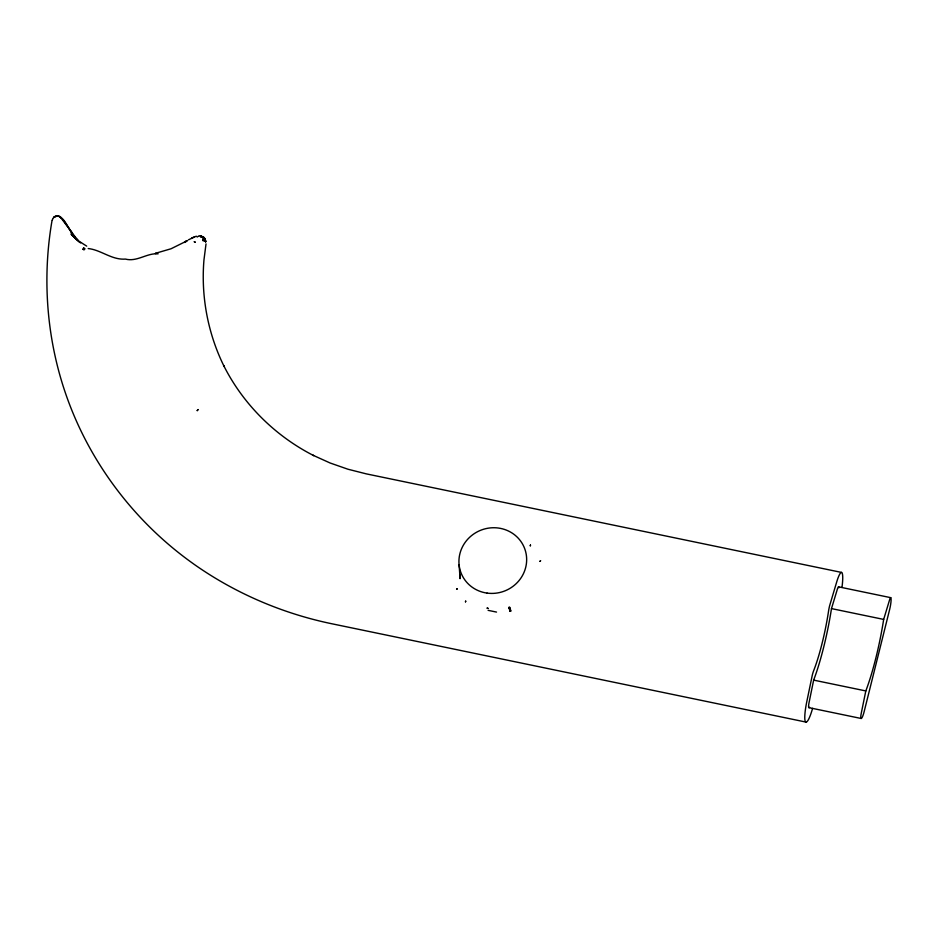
<?xml version="1.0" encoding="UTF-8"?>
<svg xmlns="http://www.w3.org/2000/svg" width="938" height="938" viewBox="0 0 938 938"><rect width="100%" height="100%" fill="white"/><g stroke="black" fill="none" stroke-linecap="round" stroke-linejoin="round"><path stroke-width="1.41" d="M204.273 240.89L203.124 237.22L200.357 235.813L202.878 237.162L204.273 240.89L203.124 237.22L201.295 236.013L199.126 235.942M205.703 241.136C205.715 243.27 205.492 236.435 202.784 236.974L205.164 238.967L205.621 241.898L205.164 238.967L202.866 237.103M184.809 242.485L186.545 240.996L184.833 242.227M206.02 243.892L203.956 259.978C200.873 296.467 207.896 333.647 224.135 366.477L223.713 365.609C243.118 404.243 275.233 436.018 313.702 455.598L313.046 455.27L330.153 463.009L347.951 469.223L366.289 473.866L841.456 572.403M52.059 220.395C42.468 275.772 46.267 333.365 63.397 386.913L63.702 387.828C86.472 458.365 132.715 520.696 193.099 563.574L193.826 564.113C234.805 593.039 281.74 613.218 330.797 623.547L805.965 722.072M838.877 587.774A9.826 1.606 -78.3 0 0 838.771 587.118A4.913 0.809 -78.3 0 0 837.364 589.181L831.49 608.598A73.774 12.065 -78.3 0 1 813.645 680.12L809.037 702.691A4.913 0.809 -78.3 0 0 808.732 707.463A9.826 1.606 -78.3 0 0 809.588 707.252M865.809 690.931L861.213 713.513A4.913 0.809 -78.3 0 0 860.908 718.285A9.826 1.606 -78.3 0 0 864.191 711.473L889.611 609.606A9.826 1.606 -78.3 0 0 890.936 597.928A4.913 0.809 -78.3 0 0 889.541 600.003L883.666 619.408A73.774 12.065 -78.3 0 1 865.809 690.931L813.645 680.12M52.317 220.16L52.845 218.613M53.267 217.909C63.585 209.889 68.509 232.495 75.333 237.079L61.439 218.495C60.548 214.028 52.833 217.088 53.806 217.288C55.834 215.083 60.055 215.67 61.439 218.495M509.264 608.844L510.143 608.621L509.264 608.844L508.771 607.449L509.662 607.167L508.842 607.636L509.967 608.082L509.076 608.328M197.144 237.056L198.422 236.188M510.776 610.439L509.967 610.978L510.987 611.084L510.061 611.259L509.651 610.005L510.553 609.806L509.85 610.626M71.675 233.668L72.414 233.245L71.241 233.081M188.386 239.847L196.312 236.177M185.114 241.793L171.033 248.769L155.696 253.248M191.587 238.123L193.943 237.044M155.602 253.495L156.212 253.541M508.912 607.859L509.803 607.601M155.391 253.483L156.036 253.342M88.207 248.547C101.011 249.871 111.798 260.143 125.422 259.087C137.065 262.136 147.032 252.803 158.1 253.846M202.022 236.786L200.439 236.798L202.104 236.915M838.549 586.836L890.713 597.658M831.49 608.598L883.666 619.408M488.112 610.345L496.53 612.08M808.966 707.662L861.131 718.473M86.718 246.143L80.305 242.051M71.534 232.905L72.414 233.245M77.385 239.964L72.296 235.485L78.569 241.195M80.562 242.942L71.1 234.195L79.496 241.969M78.44 240.925L79.613 242.168M78.346 240.679L75.333 237.079M63.268 220.031L72.425 233.281M459.092 564.84L460.112 578.699L460.019 574.9M842.031 586.965A24.552 4.022 -78.3 0 0 842.336 573.528A19.639 3.213 -78.3 0 0 836.743 581.818L829.626 605.714A9.814 1.606 -78.3 0 0 828.559 611.06A59.047 9.661 -78.3 0 1 813.715 670.553A9.814 1.606 -78.3 0 0 812.308 675.09L806.621 702.503A19.639 3.213 -78.3 0 0 805.379 721.592A24.552 4.022 -78.3 0 0 812.601 708.319M471.111 599.077L471.111 599.077M84.127 249.684L82.72 249.191L84.127 249.684M517.577 603.263L517.577 603.263M530.486 545.072L530.298 545.799L530.486 545.072M465.694 601.141L465.494 601.833L465.694 601.141M198.012 409.589L197.215 410.633L198.012 409.589M540.558 560.76L539.995 561.37L540.558 560.76M457.287 588.747L456.665 589.228L457.287 588.747M187.108 240.714L185.29 241.805L187.108 240.714M84.783 248.898L83.588 247.925L84.783 248.898M195.198 242.203L194.318 241.781L195.198 242.203M203.1 240.667L202.784 239.835L203.1 240.667M488.17 608.434L487.174 608.129L488.17 608.434M487.115 593.109A34.061 32.642 -22 0 0 524.541 548.238A34.061 32.642 -22 0 0 466.714 540.382A34.061 32.642 -22 0 0 487.115 593.109"/></g></svg>
